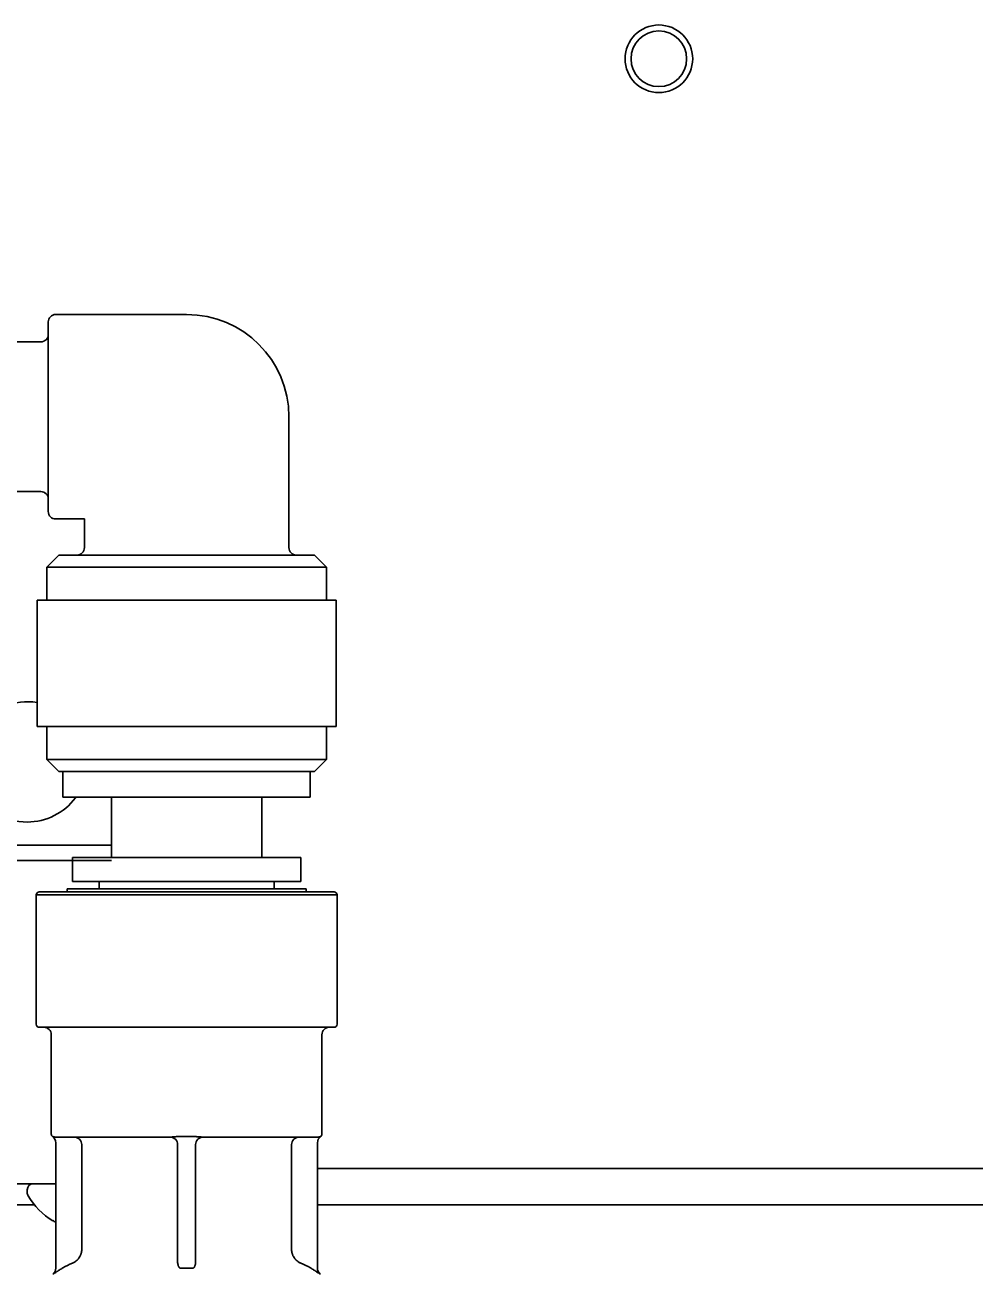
# Model space of a CAD drawing. Extents: x 6336 to 10269, y -393 to 3036.
# Drawn here: x 8680.9 to 8744.1, y 2255.9 to 2339 of the extents above; entities that cross this region are included whole.
import ezdxf

# ---------------------------------------------------------------- set-up
doc = ezdxf.new("R2010")
doc.units = 0
doc.header["$LTSCALE"] = 5
doc.layers.add('1', color=7, linetype='CONTINUOUS', true_color=0xffffff)

msp = doc.modelspace()

# ---------------------------------------------------------------- linework, layer by layer
at = {"layer": '1', "color": 7, "linetype": 'Continuous', "lineweight": 35}
for p, q in [((8682.473, 2306.626), (8682.473, 2319.226)), ((8691.673, 2319.726), (8682.973, 2319.726)), ((8681.973, 2317.901), (8674.173, 2317.901)), ((8698.473, 2304.226), (8698.473, 2312.926)), ((8674.173, 2307.951), (8681.973, 2307.951)), ((8682.973, 2306.126), (8684.873, 2306.126)), ((8684.873, 2306.126), (8684.873, 2304.226)), ((8683.173, 2303.726), (8682.373, 2302.926)), ((8700.173, 2303.726), (8683.173, 2303.726)), ((8700.973, 2302.926), (8700.173, 2303.726)), ((8682.373, 2302.926), (8682.373, 2300.726)), ((8682.373, 2302.926), (8700.973, 2302.926)), ((8700.973, 2300.726), (8700.973, 2302.926)), ((8701.623, 2300.726), (8681.723, 2300.726)), ((8681.723, 2300.726), (8681.723, 2292.326)), ((8701.623, 2292.326), (8701.623, 2300.726)), ((8681.723, 2292.326), (8701.623, 2292.326)), ((8682.373, 2292.326), (8682.373, 2290.126)), ((8700.973, 2290.126), (8700.973, 2292.326)), ((8691.673, 2290.126), (8682.373, 2290.126)), ((8682.373, 2290.126), (8683.173, 2289.326)), ((8700.973, 2290.126), (8691.673, 2290.126)), ((8700.173, 2289.326), (8700.973, 2290.126)), ((8700.173, 2289.326), (8683.173, 2289.326)), ((8683.448, 2287.626), (8683.448, 2289.326)), ((8699.898, 2289.326), (8699.898, 2287.626)), ((8686.673, 2287.625), (8686.673, 2283.626)), ((8696.673, 2283.626), (8696.673, 2287.625)), ((8653.922, 2284.426), (8686.673, 2284.426)), ((8686.673, 2283.426), (8653.922, 2283.426)), ((8684.073, 2283.626), (8699.273, 2283.626)), ((8684.073, 2283.626), (8684.073, 2282.026)), ((8699.273, 2282.026), (8699.273, 2283.626)), ((8684.073, 2282.026), (8684.083, 2282.026)), ((8684.083, 2282.026), (8699.273, 2282.026)), ((8685.848, 2282.026), (8685.848, 2281.526)), ((8697.498, 2281.526), (8697.498, 2282.026)), ((8691.673, 2281.126), (8681.673, 2281.126)), ((8681.673, 2281.126), (8681.673, 2272.526)), ((8701.473, 2281.326), (8681.873, 2281.326)), ((8699.623, 2281.526), (8683.723, 2281.526)), ((8683.723, 2281.526), (8683.723, 2281.326)), ((8701.673, 2281.126), (8691.673, 2281.126)), ((8699.623, 2281.326), (8699.623, 2281.526)), ((8701.673, 2272.526), (8701.673, 2281.126)), ((8681.873, 2272.326), (8691.673, 2272.326)), ((8682.673, 2271.826), (8682.673, 2265.226)), ((8691.673, 2272.326), (8701.473, 2272.326)), ((8700.673, 2265.226), (8700.673, 2271.826)), ((8682.759, 2265.062), (8682.768, 2265.062)), ((8690.617, 2265.026), (8682.936, 2265.026)), ((8691.253, 2265.062), (8692.092, 2265.062)), ((8700.409, 2265.026), (8692.728, 2265.026)), ((8700.577, 2265.062), (8700.587, 2265.062)), ((8682.973, 2264.652), (8682.973, 2256.31)), ((8682.983, 2264.652), (8682.973, 2264.652)), ((8684.698, 2264.526), (8684.698, 2257.568)), ((8691.073, 2264.526), (8691.073, 2256.753)), ((8692.273, 2256.753), (8692.273, 2264.526)), ((8698.648, 2264.526), (8698.648, 2257.568)), ((8700.373, 2256.31), (8700.373, 2264.652)), ((9176.073, 2262.926), (8700.373, 2262.926)), ((8682.973, 2261.926), (8643.474, 2261.926)), ((8681.073, 2261.526), (8681.073, 2261.326)), ((8681.545, 2260.526), (8643.478, 2260.526)), ((9142.773, 2260.526), (8700.373, 2260.526)), ((8682.773, 2259.448), (8682.773, 2259.481)), ((8682.796, 2255.92), (8682.787, 2255.92)), ((8691.263, 2256.31), (8692.082, 2256.31))]:
    msp.add_line(p, q, dxfattribs=at)
for radius in [2.25, 1.85]:
    msp.add_circle((8723.073, 2336.726), radius, dxfattribs=at)
for centre, radius, start, end in [((8682.973, 2319.226), 0.5, 90, 180), ((8691.673, 2312.926), 6.8, 0, 90), ((8681.973, 2318.401), 0.5, 270, 0), ((8681.973, 2307.451), 0.5, 0, 90), ((8682.973, 2306.626), 0.5, 180, 270), ((8684.373, 2304.226), 0.5, 270, 0), ((8698.973, 2304.226), 0.5, 180, 270), ((8681.073, 2289.976), 4, 80.65121, 270), ((8681.073, 2289.976), 4, 270, 323.33062), ((8681.873, 2281.126), 0.2, 90, 180), ((8701.473, 2281.126), 0.2, 0, 90), ((8681.873, 2272.526), 0.2, 180, 270), ((8701.473, 2272.526), 0.2, 270, 0), ((8682.173, 2271.826), 0.5, 0, 90), ((8701.173, 2271.826), 0.5, 90, 180), ((8682.873, 2265.226), 0.2, 180, 235.1501), ((8682.473, 2264.652), 0.5, 0, 55.1501), ((8690.573, 2264.526), 0.5, 0, 90), ((8692.773, 2264.526), 0.5, 90, 180), ((8700.873, 2264.652), 0.5, 124.8499, 180), ((8700.473, 2265.226), 0.2, 304.8499, 0), ((8681.473, 2261.526), 0.4, 90, 180), ((8681.473, 2261.326), 0.4, 180, 210.30118), ((8685.272, 2263.546), 4.8, 210.30118, 238.60739), ((8682.473, 2256.31), 0.5, 308.84919, 0), ((8700.873, 2256.31), 0.5, 180, 231.15081)]:
    msp.add_arc(centre, radius, start, end, dxfattribs=at)
msp.add_ellipse((8684.203, 2264.526), major_axis=(0, 0.5), ratio=0.98933, start_param=4.712389, end_param=6.283185, dxfattribs=at)
at = {"layer": '1', "color": 7, "linetype": 'Continuous', "lineweight": 35, "extrusion": (0, 0, -1)}
msp.add_ellipse((8699.142, 2264.526), major_axis=(0, 0.5), ratio=0.98933, start_param=4.712389, end_param=6.283185, dxfattribs=at)
at = {"layer": '1', "color": 7, "linetype": 'Continuous', "lineweight": 35}
for points, knots in [([(8699.898, 2287.626), (8699.898, 2287.626), (8699.47, 2287.626), (8697.64, 2287.626), (8694.902, 2287.626), (8691.673, 2287.626), (8688.443, 2287.626), (8685.706, 2287.626), (8683.878, 2287.626), (8683.449, 2287.626), (8683.448, 2287.626)], [0, 0, 0, 0, 0.125037, 0.250074, 0.375111, 0.500148, 0.625185, 0.750223, 0.87526, 1, 1, 1, 1]), ([(8682.768, 2265.062), (8682.771, 2265.062), (8682.776, 2265.061), (8682.791, 2265.056), (8682.801, 2265.052), (8682.82, 2265.046), (8682.827, 2265.044), (8682.843, 2265.039), (8682.851, 2265.037), (8682.871, 2265.033), (8682.882, 2265.031), (8682.9, 2265.028), (8682.907, 2265.027), (8682.921, 2265.026), (8682.928, 2265.026), (8682.936, 2265.026)], [0, 0, 0, 0, 0.25, 0.25, 0.5, 0.5, 0.625, 0.625, 0.75, 0.75, 0.875, 0.875, 0.9375, 0.9375, 1, 1, 1, 1]), ([(8690.617, 2265.026), (8690.629, 2265.026), (8690.641, 2265.026), (8690.665, 2265.027), (8690.677, 2265.028), (8690.714, 2265.031), (8690.74, 2265.033), (8690.792, 2265.037), (8690.818, 2265.039), (8690.871, 2265.044), (8690.898, 2265.046), (8690.979, 2265.052), (8691.033, 2265.056), (8691.142, 2265.061), (8691.198, 2265.062), (8691.253, 2265.062)], [0, 0, 0, 0, 0.0625, 0.0625, 0.125, 0.125, 0.25, 0.25, 0.375, 0.375, 0.5, 0.5, 0.75, 0.75, 1, 1, 1, 1]), ([(8692.092, 2265.062), (8692.148, 2265.062), (8692.203, 2265.061), (8692.286, 2265.057), (8692.313, 2265.055), (8692.367, 2265.052), (8692.395, 2265.05), (8692.448, 2265.046), (8692.475, 2265.044), (8692.528, 2265.039), (8692.555, 2265.037), (8692.606, 2265.033), (8692.632, 2265.031), (8692.669, 2265.028), (8692.681, 2265.027), (8692.705, 2265.026), (8692.717, 2265.026), (8692.728, 2265.026)], [0, 0, 0, 0, 0.25, 0.25, 0.375, 0.375, 0.5, 0.5, 0.625, 0.625, 0.75, 0.75, 0.875, 0.875, 0.9375, 0.9375, 1, 1, 1, 1]), ([(8700.409, 2265.026), (8700.418, 2265.026), (8700.425, 2265.026), (8700.439, 2265.027), (8700.446, 2265.028), (8700.464, 2265.031), (8700.475, 2265.033), (8700.494, 2265.037), (8700.503, 2265.039), (8700.519, 2265.044), (8700.526, 2265.046), (8700.545, 2265.052), (8700.555, 2265.056), (8700.57, 2265.061), (8700.575, 2265.062), (8700.577, 2265.062)], [0, 0, 0, 0, 0.0625, 0.0625, 0.125, 0.125, 0.25, 0.25, 0.375, 0.375, 0.5, 0.5, 0.75, 0.75, 1, 1, 1, 1]), ([(8684.698, 2257.568), (8684.698, 2257.518), (8684.694, 2257.469), (8684.684, 2257.396), (8684.679, 2257.372), (8684.668, 2257.324), (8684.656, 2257.276), (8684.64, 2257.23), (8684.622, 2257.184), (8684.612, 2257.161), (8684.581, 2257.095), (8684.556, 2257.052), (8684.516, 2256.992), (8684.494, 2256.962), (8684.471, 2256.933), (8684.455, 2256.914), (8684.447, 2256.905), (8684.406, 2256.86), (8684.335, 2256.792), (8684.256, 2256.736), (8684.192, 2256.698), (8684.171, 2256.686), (8684.127, 2256.664), (8684.104, 2256.654), (8684.082, 2256.644)], [0, 0, 0, 0, 0.125, 0.125, 0.1875, 0.1875, 0.25, 0.3125, 0.3125, 0.375, 0.375, 0.5, 0.5, 0.5625, 0.59375, 0.59375, 0.625, 0.625, 0.75, 0.875, 0.875, 0.9375, 0.9375, 1, 1, 1, 1]), ([(8698.648, 2257.568), (8698.648, 2257.518), (8698.651, 2257.469), (8698.662, 2257.396), (8698.667, 2257.372), (8698.678, 2257.324), (8698.69, 2257.276), (8698.706, 2257.23), (8698.724, 2257.184), (8698.734, 2257.161), (8698.765, 2257.095), (8698.789, 2257.052), (8698.83, 2256.992), (8698.851, 2256.962), (8698.875, 2256.933), (8698.89, 2256.914), (8698.899, 2256.905), (8698.94, 2256.86), (8699.011, 2256.792), (8699.09, 2256.736), (8699.153, 2256.698), (8699.175, 2256.686), (8699.219, 2256.664), (8699.241, 2256.654), (8699.264, 2256.644)], [0, 0, 0, 0, 0.125, 0.125, 0.1875, 0.1875, 0.25, 0.3125, 0.3125, 0.375, 0.375, 0.5, 0.5, 0.5625, 0.59375, 0.59375, 0.625, 0.625, 0.75, 0.875, 0.875, 0.9375, 0.9375, 1, 1, 1, 1]), ([(8691.073, 2256.753), (8691.073, 2256.712), (8691.076, 2256.67), (8691.085, 2256.607), (8691.088, 2256.586), (8691.097, 2256.545), (8691.102, 2256.524), (8691.115, 2256.484), (8691.122, 2256.463), (8691.135, 2256.434), (8691.139, 2256.424), (8691.149, 2256.405), (8691.154, 2256.395), (8691.166, 2256.377), (8691.172, 2256.368), (8691.186, 2256.351), (8691.193, 2256.343), (8691.206, 2256.332), (8691.21, 2256.328), (8691.22, 2256.322), (8691.225, 2256.319), (8691.235, 2256.315), (8691.241, 2256.313), (8691.252, 2256.31), (8691.258, 2256.31), (8691.263, 2256.31)], [0, 0, 0, 0, 0.25, 0.25, 0.375, 0.375, 0.5, 0.5, 0.625, 0.625, 0.6875, 0.6875, 0.75, 0.75, 0.8125, 0.8125, 0.875, 0.875, 0.90625, 0.90625, 0.9375, 0.9375, 0.96875, 0.96875, 1, 1, 1, 1]), ([(8692.082, 2256.31), (8692.088, 2256.31), (8692.094, 2256.31), (8692.105, 2256.313), (8692.111, 2256.315), (8692.121, 2256.319), (8692.126, 2256.322), (8692.136, 2256.328), (8692.14, 2256.332), (8692.153, 2256.343), (8692.16, 2256.351), (8692.174, 2256.368), (8692.18, 2256.377), (8692.198, 2256.405), (8692.207, 2256.424), (8692.224, 2256.464), (8692.231, 2256.484), (8692.243, 2256.525), (8692.249, 2256.545), (8692.257, 2256.586), (8692.261, 2256.607), (8692.267, 2256.649), (8692.269, 2256.67), (8692.272, 2256.711), (8692.273, 2256.732), (8692.273, 2256.753)], [0, 0, 0, 0, 0.03125, 0.03125, 0.0625, 0.0625, 0.09375, 0.09375, 0.125, 0.125, 0.1875, 0.1875, 0.25, 0.25, 0.375, 0.375, 0.5, 0.5, 0.625, 0.625, 0.75, 0.75, 0.875, 0.875, 1, 1, 1, 1]), ([(8683.436, 2256.323), (8683.396, 2256.3), (8683.357, 2256.277), (8683.3, 2256.242), (8683.281, 2256.23), (8683.253, 2256.213), (8683.244, 2256.207), (8683.225, 2256.195), (8683.216, 2256.189), (8683.17, 2256.161), (8683.135, 2256.138), (8683.085, 2256.106), (8683.069, 2256.095), (8683.045, 2256.08), (8683.037, 2256.075), (8683.022, 2256.064), (8683.014, 2256.059), (8682.977, 2256.035), (8682.949, 2256.017), (8682.913, 2255.992), (8682.901, 2255.985), (8682.885, 2255.974), (8682.879, 2255.97), (8682.869, 2255.964), (8682.864, 2255.961), (8682.842, 2255.946), (8682.827, 2255.936), (8682.811, 2255.927), (8682.806, 2255.924), (8682.8, 2255.921), (8682.797, 2255.92), (8682.796, 2255.92)], [0, 0, 0, 0, 0.125, 0.125, 0.1875, 0.1875, 0.21875, 0.21875, 0.25, 0.25, 0.375, 0.375, 0.4375, 0.4375, 0.46875, 0.46875, 0.5, 0.5, 0.625, 0.625, 0.6875, 0.6875, 0.71875, 0.71875, 0.75, 0.75, 0.875, 0.875, 0.9375, 0.9375, 1, 1, 1, 1]), ([(8699.91, 2256.323), (8699.95, 2256.3), (8699.989, 2256.277), (8700.046, 2256.242), (8700.065, 2256.23), (8700.093, 2256.213), (8700.102, 2256.207), (8700.121, 2256.195), (8700.13, 2256.189), (8700.176, 2256.161), (8700.211, 2256.138), (8700.261, 2256.106), (8700.277, 2256.095), (8700.301, 2256.08), (8700.309, 2256.075), (8700.324, 2256.064), (8700.332, 2256.059), (8700.369, 2256.035), (8700.396, 2256.017), (8700.433, 2255.992), (8700.445, 2255.985), (8700.461, 2255.974), (8700.466, 2255.97), (8700.477, 2255.964), (8700.481, 2255.961), (8700.504, 2255.946), (8700.519, 2255.936), (8700.535, 2255.927), (8700.54, 2255.924), (8700.546, 2255.921), (8700.548, 2255.92), (8700.549, 2255.92)], [0, 0, 0, 0, 0.125, 0.125, 0.1875, 0.1875, 0.21875, 0.21875, 0.25, 0.25, 0.375, 0.375, 0.4375, 0.4375, 0.46875, 0.46875, 0.5, 0.5, 0.625, 0.625, 0.6875, 0.6875, 0.71875, 0.71875, 0.75, 0.75, 0.875, 0.875, 0.9375, 0.9375, 1, 1, 1, 1])]:
    msp.add_open_spline(points, degree=3, knots=knots, dxfattribs=at)
for points in [[(8682.773, 2259.481), (8682.839, 2259.441), (8682.905, 2259.402), (8682.973, 2259.365)], [(8684.082, 2256.644), (8683.859, 2256.553), (8683.643, 2256.446), (8683.436, 2256.323)], [(8699.264, 2256.644), (8699.487, 2256.553), (8699.702, 2256.446), (8699.91, 2256.323)]]:
    msp.add_open_spline(points, degree=3, dxfattribs=at)

doc.saveas('drawing.dxf')
